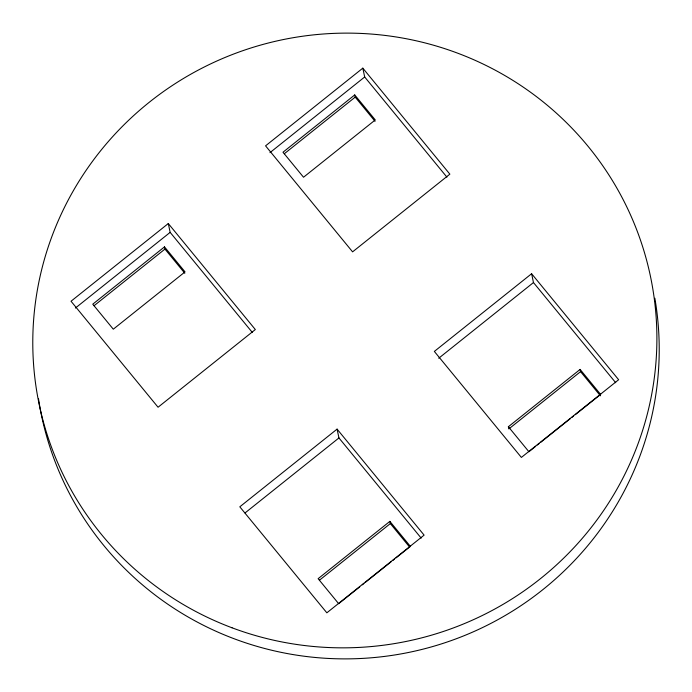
<?xml version="1.0" encoding="UTF-8"?>
<svg xmlns="http://www.w3.org/2000/svg" width="692" height="692" viewBox="0 0 692 692"><rect width="100%" height="100%" fill="white"/><g stroke="black" fill="none" stroke-linecap="round" stroke-linejoin="round"><path stroke-width="1.04" d="M168.294 223.542L71.034 301.236L158.061 407.233L255.331 329.548L168.294 223.542L170.154 232.365L252.39 332.523M362.824 68.153L265.564 145.848L352.591 251.853L449.861 174.159L362.824 68.153L364.684 76.976L446.92 177.143M75.402 308.052L170.154 232.365M269.941 152.664L364.684 76.976M164.497 246.88L92.763 304.177L113.298 329.193L185.032 271.895L164.497 246.88L164.956 249.085L184.807 273.262M354.728 94.925L282.993 152.223L303.528 177.239L375.263 119.941L354.728 94.925L355.195 97.131L375.047 121.308M94.069 305.708L164.956 249.085M284.3 153.754L355.195 97.131M337.082 429.118L239.813 506.812L326.849 612.818L424.11 535.124L337.082 429.118L338.942 437.941L421.177 538.108M531.612 273.729L434.342 351.424L521.379 457.429L618.648 379.735L531.612 273.729L533.471 282.552L615.707 382.719M245.029 512.954L338.942 437.941M438.719 358.24L533.471 282.552M396.058 557.856L410.399 546.395L389.864 521.379L318.13 578.685L338.665 603.692L359.762 586.842M508.681 428.201L508.369 426.73L580.104 369.424L600.639 394.44L575.32 414.664M319.445 580.216L390.331 523.593L389.864 521.379M508.828 428.936L580.562 371.639L580.104 369.424M362.297 584.818L363.983 583.468M365.67 582.119L390.989 561.895M392.675 560.555L394.371 559.205M535.651 446.349L528.904 451.738L508.369 426.73M537.338 444.999L539.033 443.65M540.72 442.3L570.251 418.712M571.938 417.363L573.633 416.013M580.562 371.639L600.414 395.815M390.331 523.593L409.5 546.931M654.848 298.217A312.274 307.144 -11.9 0 1 396.023 654.762A312.274 307.144 -11.9 0 1 38.467 398.523M232.045 627.8A312.274 307.144 -11.9 0 0 653.213 291.384A312.274 307.144 -11.9 0 0 149.256 102.269A312.274 307.144 -11.9 0 0 232.045 627.8"/></g></svg>
